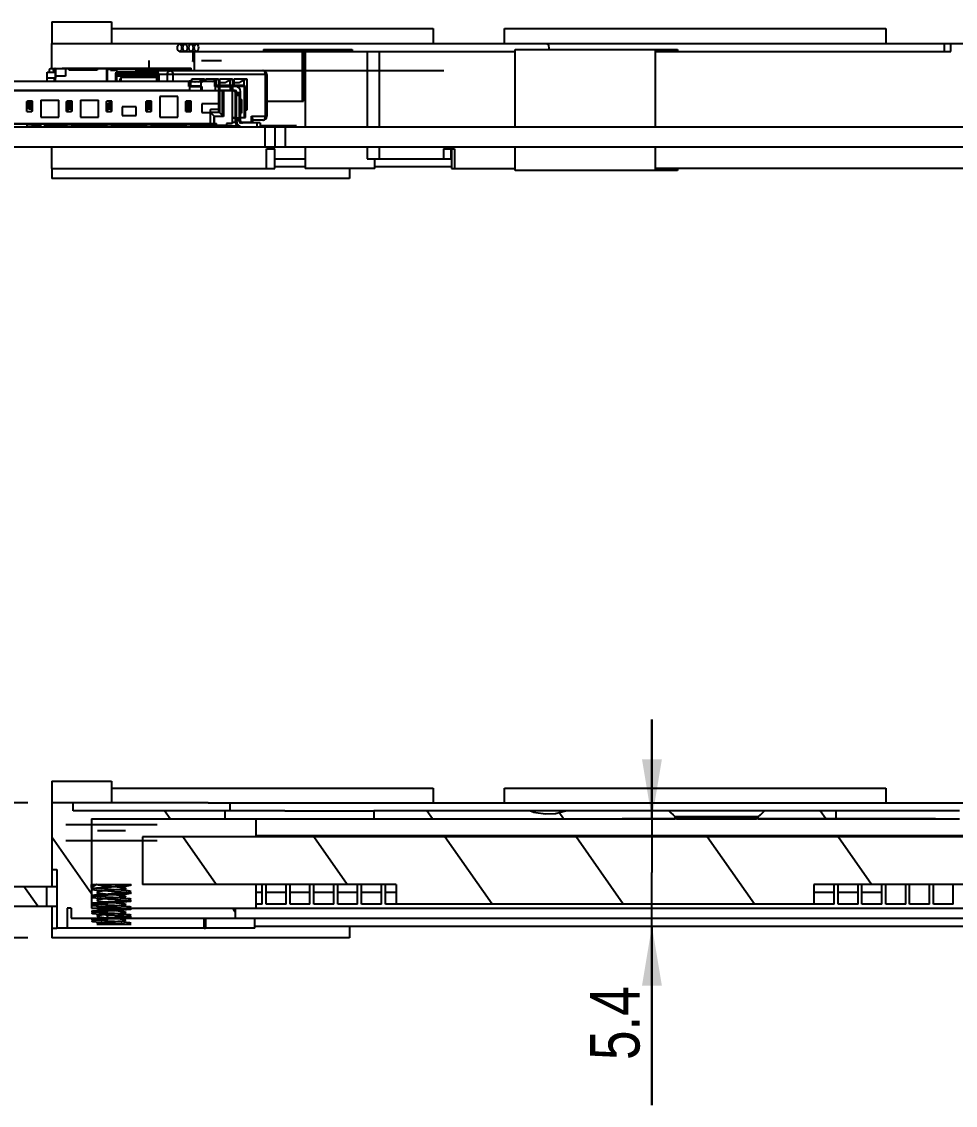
# Model space of a CAD drawing. Header units: millimetres. Extents: x 0 to 594, y 0 to 420.
# Drawn here: x 164.8 to 211.8, y 80.1 to 134.6 of the extents above; entities that cross this region are included whole.
import ezdxf

# ---------------------------------------------------------------- set-up
doc = ezdxf.new("R2010")
doc.units = ezdxf.units.MM
doc.header["$LTSCALE"] = 32.67
doc.layers.get('0').update_dxf_attribs({"linetype": 'CONTINUOUS'})
doc.layers.add('FEATURE', color=7, linetype='CONTINUOUS')
doc.layers.add('PRT0003_1_1_1_1_1_1_1_1_1', color=7, linetype='CONTINUOUS')
doc.styles.get("Standard").update_dxf_attribs({"font": 'txt', "width": 0.8})
doc.dimstyles.new('DIMSTYLE_1', dxfattribs={"dimtxt": 2.5, "dimasz": 3, "dimexe": 1.5, "dimexo": 1.2, "dimtad": 1, "dimdsep": 46, "dimtxsty": 'STANDARD', "dimblk": '_FILLED', "dimblk1": '_FILLED', "dimblk2": '_FILLED', "dimcen": 0.09, "dimazin": 2, "dimtp": 0.01, "dimtm": 0.01, "dimtfac": 1, "dimtofl": 0, "dimtmove": 0, "dimatfit": 3, "dimldrblk": '_FILLED', "dimfxl": 1, "dimtolj": 1, "dimarcsym": 0})

# ---------------------------------------------------------------- blocks, each defined once
blk = doc.blocks.new('_FILLED')
at = {"color": 0, "linetype": 'BYBLOCK'}
blk.add_solid([(0, 0), (-1, 0.167), (-1, -0.167)], dxfattribs=at)
blk = doc.blocks.new('*D19')
at = {"color": 7, "linetype": 'CONTINUOUS'}
for p, q in [((196.508, 94.48), (196.508, 99.48)), ((196.508, 99.48), (196.508, 91.781)), ((210.792, 94.48), (195.008, 94.48)), ((196.508, 80.053), (196.508, 91.781)), ((196.508, 89.081), (196.508, 80.053))]:
    blk.add_line(p, q, dxfattribs=at)
at = {"color": 7, "linetype": 'CONTINUOUS', "xscale": 3, "yscale": 3, "zscale": 3}
for p, rotation in [((196.508, 94.48), 270.0000478375), ((196.508, 89.081), 90.0000160446)]:
    blk.add_blockref('_FILLED', p, dxfattribs=dict(at, rotation=rotation))
at = {"color": 7, "linetype": 'CONTINUOUS', "insert": (193.383, 86.053), "char_height": 2.5, "width": 6, "attachment_point": 3, "rotation": 90, "line_spacing_factor": 0.9}
blk.add_mtext('5.4', dxfattribs=at)
blk = doc.blocks.new('*D20')
at = {"color": 7, "linetype": 'CONTINUOUS'}
for p, q in [((137.301, 95.28), (137.301, 110.41)), ((137.301, 110.41), (137.301, 91.881)), ((165.087, 95.28), (135.801, 95.28)), ((137.301, 83.481), (137.301, 91.881)), ((165.085, 88.481), (135.801, 88.481)), ((137.301, 88.481), (137.301, 83.481))]:
    blk.add_line(p, q, dxfattribs=at)
at = {"color": 7, "linetype": 'CONTINUOUS', "xscale": 3, "yscale": 3, "zscale": 3}
for p, rotation in [((137.301, 95.28), 270.000028866), ((137.301, 88.481), 90.0000478375)]:
    blk.add_blockref('_FILLED', p, dxfattribs=dict(at, rotation=rotation))
at = {"color": 7, "linetype": 'CONTINUOUS', "insert": (134.176, 104.41), "char_height": 2.5, "width": 6, "attachment_point": 1, "rotation": 90, "line_spacing_factor": 0.9}
blk.add_mtext('6.8', dxfattribs=at)

msp = doc.modelspace()

# ---------------------------------------------------------------- linework, layer by layer
at = {"color": 40, "linetype": 'CONTINUOUS'}
for p, q in [((171.185, 131.815), (171.185, 132.665)), ((173.832, 132.665), (174.832, 132.665)), ((170.478, 132.165), (171.68, 132.165)), ((176.913, 132.165), (186.035, 132.165)), ((165.776, 129.38), (165.31, 129.38)), ((166.441, 129.38), (165.886, 129.38)), ((166.441, 129.375), (166.13, 129.375)), ((167.035, 129.365), (166.912, 129.365)), ((167.402, 129.365), (167.31, 129.365)), ((167.65, 129.38), (169.035, 129.38)), ((168.145, 129.375), (168.923, 129.375)), ((168.852, 129.365), (168.152, 129.365)), ((169.31, 129.38), (169.594, 129.38)), ((170.832, 129.38), (171.035, 129.38)), ((171.31, 129.38), (171.539, 129.38)), ((171.665, 129.38), (173.035, 129.38)), ((173.31, 129.38), (174.535, 129.38)), ((175.035, 129.38), (175.636, 129.38)), ((178.61, 129.38), (176.785, 129.38))]:
    msp.add_line(p, q, dxfattribs=at)
at = {"color": 7, "linetype": 'CONTINUOUS'}
for p, q in [((166.059, 131.605), (166.059, 132.075)), ((166.059, 132.075), (166.483, 132.075)), ((166.165, 132.075), (166.165, 132.175)), ((166.236, 132.275), (166.432, 132.275)), ((166.358, 132.207), (166.377, 132.125)), ((166.377, 132.125), (166.448, 132.125)), ((166.448, 132.245), (166.448, 131.88)), ((169.05, 132.245), (166.448, 132.245)), ((166.482, 132.245), (166.474, 132.256)), ((166.483, 131.775), (166.483, 132.275)), ((166.483, 132.275), (173.307, 132.275)), ((166.801, 132.28), (166.801, 132.275)), ((166.801, 132.28), (173.307, 132.28)), ((166.978, 132.28), (166.978, 131.88)), ((167.155, 132.18), (167.155, 132.28)), ((168.569, 132.18), (167.155, 132.18)), ((167.493, 132.275), (167.493, 132.28)), ((167.497, 132.275), (167.497, 132.28)), ((167.507, 132.275), (167.507, 132.28)), ((167.525, 132.275), (167.525, 132.28)), ((167.543, 132.275), (167.543, 132.28)), ((167.564, 132.275), (167.564, 132.28)), ((167.589, 132.275), (167.589, 132.28)), ((167.617, 132.275), (167.617, 132.28)), ((167.638, 132.275), (167.638, 132.28)), ((167.677, 132.275), (167.677, 132.28)), ((167.709, 132.275), (167.709, 132.28)), ((167.726, 132.275), (167.726, 132.28)), ((167.73, 132.275), (167.73, 132.28)), ((167.932, 132.275), (167.932, 132.28)), ((168.059, 132.275), (168.059, 132.28)), ((168.062, 132.275), (168.062, 132.28)), ((168.073, 132.275), (168.073, 132.28)), ((168.091, 132.275), (168.091, 132.28)), ((168.108, 132.275), (168.108, 132.28)), ((168.13, 132.275), (168.13, 132.28)), ((168.154, 132.275), (168.154, 132.28)), ((168.186, 132.275), (168.186, 132.28)), ((168.207, 132.275), (168.207, 132.28)), ((168.246, 132.275), (168.246, 132.28)), ((168.278, 132.275), (168.278, 132.28)), ((168.313, 132.275), (168.313, 132.28)), ((168.356, 132.275), (168.356, 132.28)), ((168.384, 132.275), (168.384, 132.28)), ((168.405, 132.275), (168.405, 132.28)), ((168.412, 132.275), (168.412, 132.28)), ((168.455, 132.275), (168.455, 132.28)), ((168.569, 132.28), (168.569, 132.18)), ((169.064, 131.605), (169.064, 132.28)), ((169.234, 132.18), (169.234, 132.28)), ((169.234, 132.18), (169.601, 132.18)), ((169.418, 132.245), (169.418, 132.275)), ((169.771, 132.245), (169.418, 132.245)), ((169.524, 131.605), (169.524, 132.08)), ((169.524, 132.08), (171.601, 132.08)), ((169.559, 131.605), (169.559, 132.075)), ((171.599, 132.075), (169.559, 132.075)), ((169.601, 132.18), (169.601, 132.28)), ((169.771, 132.275), (169.771, 132.245)), ((171.616, 132.107), (171.623, 132.114)), ((171.622, 132.107), (171.622, 131.605)), ((171.68, 132.165), (176.913, 132.165)), ((173.307, 132.165), (173.307, 132.28)), ((173.261, 131.605), (155.11, 131.605)), ((166.483, 131.775), (166.059, 131.775)), ((166.412, 131.78), (166.412, 131.605)), ((166.448, 131.78), (166.412, 131.78)), ((166.448, 131.88), (166.448, 131.78)), ((166.978, 131.88), (166.448, 131.88)), ((166.448, 131.78), (166.448, 131.605)), ((169.488, 132.025), (169.488, 131.605)), ((171.582, 132.025), (169.488, 132.025)), ((171.574, 131.875), (169.559, 131.875)), ((169.771, 131.815), (169.711, 131.7)), ((169.711, 131.7), (169.711, 131.605)), ((169.771, 131.815), (169.771, 131.605)), ((171.574, 131.815), (169.771, 131.815)), ((170.62, 131.875), (170.62, 131.815)), ((171.181, 131.969), (171.115, 131.875)), ((171.181, 131.969), (171.184, 131.974)), ((171.185, 131.978), (171.184, 131.974)), ((171.185, 131.984), (171.185, 131.978)), ((171.574, 131.605), (171.574, 131.965)), ((173.186, 131.615), (173.179, 131.605)), ((173.21, 131.632), (173.186, 131.615)), ((173.236, 131.615), (173.186, 131.615)), ((173.19, 131.365), (173.19, 131.559)), ((173.29, 131.632), (173.21, 131.632)), ((173.229, 131.605), (173.236, 131.615)), ((173.238, 131.591), (173.235, 131.57)), ((173.235, 131.165), (173.235, 131.57)), ((173.235, 131.493), (173.243, 131.541)), ((173.236, 131.615), (173.26, 131.632)), ((173.248, 131.602), (173.238, 131.591)), ((173.243, 131.541), (173.251, 131.578)), ((173.261, 131.605), (173.248, 131.602)), ((173.251, 131.578), (173.258, 131.599)), ((173.258, 131.599), (173.265, 131.605)), ((173.32, 131.602), (173.264, 131.605)), ((173.265, 131.605), (173.266, 131.605)), ((173.266, 131.605), (173.266, 131.405)), ((173.313, 131.602), (173.266, 131.605)), ((173.29, 131.632), (173.314, 131.615)), ((173.377, 131.6), (173.313, 131.602)), ((173.314, 131.615), (173.324, 131.602)), ((173.392, 131.6), (173.32, 131.602)), ((173.342, 131.601), (173.342, 131.747)), ((173.342, 131.747), (173.979, 131.747)), ((173.453, 131.599), (173.377, 131.6)), ((173.488, 131.599), (173.407, 131.6)), ((173.535, 131.598), (173.453, 131.599)), ((173.583, 131.599), (173.488, 131.599)), ((173.577, 131.588), (173.49, 131.587)), ((173.618, 131.599), (173.535, 131.598)), ((173.664, 131.6), (173.583, 131.599)), ((173.694, 131.6), (173.618, 131.599)), ((173.663, 131.6), (173.844, 131.693)), ((173.751, 131.602), (173.678, 131.6)), ((173.758, 131.602), (173.694, 131.6)), ((173.807, 131.605), (173.751, 131.602)), ((173.805, 131.605), (173.758, 131.602)), ((173.767, 131.593), (173.78, 131.59)), ((173.81, 131.593), (173.767, 131.593)), ((173.78, 131.59), (173.788, 131.578)), ((173.788, 131.578), (173.79, 131.559)), ((173.79, 131.559), (173.79, 131.159)), ((173.805, 131.593), (173.805, 131.605)), ((173.805, 131.605), (173.806, 131.605)), ((173.806, 131.605), (173.813, 131.599)), ((173.81, 131.605), (173.823, 131.602)), ((174.535, 131.605), (173.81, 131.605)), ((173.823, 131.602), (173.833, 131.591)), ((173.833, 131.591), (173.835, 131.57)), ((173.844, 131.693), (173.979, 131.747)), ((173.844, 131.693), (173.844, 131.605)), ((173.979, 131.747), (173.979, 131.605)), ((174.049, 131.605), (174.049, 131.747)), ((174.049, 131.747), (174.686, 131.747)), ((174.382, 131.605), (174.551, 131.693)), ((174.49, 131.365), (174.49, 131.593)), ((174.535, 131.165), (174.535, 131.605)), ((174.551, 131.693), (174.686, 131.747)), ((174.551, 131.693), (174.551, 131.429)), ((174.686, 131.747), (174.686, 131.429)), ((174.756, 131.429), (174.756, 131.747)), ((174.756, 131.747), (175.393, 131.747)), ((174.756, 131.565), (175.011, 131.565)), ((175.011, 131.565), (175.258, 131.693)), ((175.258, 131.693), (175.393, 131.747)), ((175.258, 131.693), (175.258, 131.429)), ((175.393, 131.747), (175.393, 131.429)), ((175.463, 131.429), (175.463, 131.747)), ((175.463, 131.747), (176.1, 131.747)), ((175.463, 131.565), (175.718, 131.565)), ((175.718, 131.565), (175.965, 131.693)), ((175.965, 131.693), (176.1, 131.747)), ((175.965, 131.693), (175.965, 131.429)), ((176.1, 131.747), (176.1, 130.165)), ((177.113, 131.965), (177.113, 129.865)), ((153.635, 131.159), (174.69, 131.159)), ((173.235, 131.165), (155.135, 131.165)), ((173.19, 131.365), (173.235, 131.365)), ((173.19, 131.159), (173.19, 131.165)), ((173.238, 131.365), (173.247, 131.365)), ((173.24, 131.165), (173.442, 131.165)), ((173.247, 131.365), (173.261, 131.365)), ((173.248, 131.359), (173.788, 131.359)), ((173.253, 131.405), (173.266, 131.405)), ((173.253, 131.394), (173.261, 131.393)), ((173.254, 131.376), (173.253, 131.385)), ((173.766, 131.365), (173.253, 131.365)), ((173.256, 131.403), (173.261, 131.405)), ((173.256, 131.404), (173.266, 131.405)), ((173.773, 131.369), (173.256, 131.369)), ((173.261, 131.405), (173.264, 131.405)), ((173.77, 131.393), (173.766, 131.396)), ((173.773, 131.396), (173.766, 131.396)), ((173.772, 131.368), (173.773, 131.377)), ((173.835, 131.365), (173.835, 131.165)), ((173.835, 131.165), (174.635, 131.165)), ((174.49, 131.365), (174.535, 131.365)), ((174.49, 131.159), (174.49, 131.165)), ((174.535, 131.429), (175.985, 131.429)), ((174.729, 131.365), (174.535, 131.365)), ((174.59, 131.359), (175.29, 131.359)), ((174.635, 131.365), (174.635, 131.429)), ((174.685, 131.159), (174.685, 130.045)), ((174.69, 131.159), (174.69, 131.359)), ((175.29, 131.159), (174.69, 131.159)), ((174.735, 131.365), (174.735, 131.165)), ((176.035, 131.365), (174.735, 131.365)), ((174.735, 131.165), (175.535, 131.165)), ((174.735, 131.159), (174.735, 130.045)), ((174.885, 129.839), (174.885, 131.159)), ((174.935, 131.159), (174.935, 129.845)), ((175.085, 131.429), (175.085, 131.365)), ((175.185, 131.365), (175.185, 131.429)), ((175.285, 131.365), (175.285, 131.429)), ((175.29, 131.159), (175.29, 131.359)), ((175.335, 131.365), (175.335, 131.165)), ((175.385, 129.495), (175.385, 131.165)), ((175.435, 131.165), (175.54, 131.06)), ((175.49, 131.159), (175.442, 131.159)), ((175.54, 129.575), (175.54, 131.109)), ((175.585, 129.625), (175.585, 131.115)), ((175.585, 131.015), (175.785, 131.015)), ((175.785, 129.625), (175.785, 131.115)), ((175.985, 129.779), (175.985, 131.429)), ((176.035, 129.795), (176.035, 131.365)), ((165.035, 130.109), (165.035, 130.609)), ((165.285, 130.609), (165.035, 130.609)), ((165.06, 130.609), (165.06, 130.625)), ((165.135, 130.525), (165.06, 130.625)), ((165.31, 130.625), (165.06, 130.625)), ((165.135, 130.225), (165.135, 130.525)), ((165.235, 130.525), (165.135, 130.525)), ((165.31, 130.625), (165.235, 130.525)), ((165.235, 130.225), (165.235, 130.525)), ((165.285, 130.609), (165.285, 130.109)), ((165.31, 130.125), (165.31, 130.625)), ((165.735, 130.665), (165.735, 129.815)), ((165.735, 130.665), (166.635, 130.665)), ((166.635, 129.815), (166.635, 130.665)), ((167.035, 130.109), (167.035, 130.609)), ((167.285, 130.609), (167.035, 130.609)), ((167.06, 130.609), (167.06, 130.625)), ((167.135, 130.525), (167.06, 130.625)), ((167.31, 130.625), (167.06, 130.625)), ((167.135, 130.225), (167.135, 130.525)), ((167.235, 130.525), (167.135, 130.525)), ((167.31, 130.625), (167.235, 130.525)), ((167.235, 130.225), (167.235, 130.525)), ((167.285, 130.609), (167.285, 130.109)), ((167.31, 130.125), (167.31, 130.625)), ((167.735, 130.665), (167.735, 129.815)), ((167.735, 130.665), (168.635, 130.665)), ((168.635, 129.815), (168.635, 130.665)), ((169.035, 130.109), (169.035, 130.609)), ((169.285, 130.609), (169.035, 130.609)), ((169.06, 130.608), (169.06, 130.625)), ((169.073, 130.609), (169.06, 130.625)), ((169.31, 130.625), (169.06, 130.625)), ((169.135, 130.225), (169.135, 130.525)), ((169.235, 130.525), (169.135, 130.525)), ((169.31, 130.625), (169.235, 130.525)), ((169.235, 130.225), (169.235, 130.525)), ((169.285, 130.609), (169.285, 130.109)), ((169.31, 130.125), (169.31, 130.625)), ((171.035, 130.109), (171.035, 130.609)), ((171.285, 130.609), (171.035, 130.609)), ((171.06, 130.609), (171.06, 130.625)), ((171.135, 130.525), (171.06, 130.625)), ((171.31, 130.625), (171.06, 130.625)), ((171.135, 130.225), (171.135, 130.525)), ((171.235, 130.525), (171.135, 130.525)), ((171.31, 130.625), (171.235, 130.525)), ((171.235, 130.225), (171.235, 130.525)), ((171.285, 130.609), (171.285, 130.109)), ((171.31, 130.125), (171.31, 130.625)), ((171.735, 130.865), (171.735, 129.815)), ((172.635, 130.865), (171.735, 130.865)), ((172.635, 129.815), (172.635, 130.865)), ((173.035, 130.109), (173.035, 130.609)), ((173.285, 130.609), (173.035, 130.609)), ((173.11, 130.524), (173.035, 130.608)), ((173.06, 130.609), (173.06, 130.625)), ((173.135, 130.525), (173.06, 130.625)), ((173.31, 130.625), (173.06, 130.625)), ((173.11, 130.524), (173.11, 130.194)), ((173.135, 130.225), (173.135, 130.525)), ((173.235, 130.525), (173.135, 130.525)), ((173.31, 130.625), (173.235, 130.525)), ((173.235, 130.225), (173.235, 130.525)), ((173.285, 130.609), (173.285, 130.109)), ((173.31, 130.125), (173.31, 130.625)), ((173.835, 130.495), (173.835, 130.045)), ((174.685, 130.495), (173.835, 130.495)), ((175.54, 130.959), (175.585, 130.959)), ((175.74, 129.725), (175.74, 130.909)), ((175.825, 130.735), (175.785, 130.735)), ((175.785, 130.702), (175.845, 130.702)), ((175.825, 130.015), (175.825, 130.735)), ((175.845, 130.702), (175.845, 130.012)), ((165.035, 130.109), (165.285, 130.109)), ((165.235, 130.225), (165.135, 130.225)), ((165.31, 130.125), (165.235, 130.225)), ((165.31, 130.125), (165.285, 130.125)), ((167.035, 130.109), (167.285, 130.109)), ((167.135, 130.225), (167.06, 130.125)), ((167.235, 130.225), (167.135, 130.225)), ((167.31, 130.125), (167.235, 130.225)), ((167.31, 130.125), (167.285, 130.125)), ((169.035, 130.109), (169.285, 130.109)), ((169.135, 130.225), (169.06, 130.125)), ((169.235, 130.225), (169.135, 130.225)), ((169.31, 130.125), (169.235, 130.225)), ((169.31, 130.125), (169.285, 130.125)), ((169.835, 130.345), (169.835, 129.895)), ((170.535, 130.345), (169.835, 130.345)), ((169.835, 129.895), (170.535, 129.895)), ((170.535, 129.895), (170.535, 130.345)), ((171.035, 130.109), (171.285, 130.109)), ((171.135, 130.225), (171.06, 130.125)), ((171.235, 130.225), (171.135, 130.225)), ((171.31, 130.125), (171.235, 130.225)), ((171.31, 130.125), (171.285, 130.125)), ((173.035, 130.111), (173.11, 130.194)), ((173.035, 130.109), (173.285, 130.109)), ((173.135, 130.225), (173.06, 130.125)), ((173.11, 130.194), (173.21, 130.194)), ((173.235, 130.225), (173.135, 130.225)), ((173.21, 130.194), (173.285, 130.111)), ((173.31, 130.125), (173.235, 130.225)), ((173.31, 130.125), (173.285, 130.125)), ((173.835, 130.045), (174.26, 130.045)), ((174.26, 130.189), (174.26, 129.479)), ((174.26, 130.189), (174.285, 130.189)), ((174.285, 130.014), (174.26, 130.039)), ((174.26, 130.039), (174.285, 130.039)), ((174.285, 129.495), (174.285, 130.195)), ((174.685, 130.195), (174.285, 130.195)), ((174.485, 129.845), (174.285, 130.045)), ((174.735, 130.045), (174.285, 130.045)), ((174.735, 130.045), (174.935, 129.845)), ((175.785, 130.015), (175.825, 130.015)), ((175.785, 130.012), (175.845, 130.012)), ((176.1, 130.165), (176.035, 130.165)), ((153.785, 129.495), (174.26, 129.495)), ((153.785, 129.479), (174.535, 129.479)), ((165.035, 129.479), (165.035, 129.325)), ((165.06, 129.479), (165.06, 129.392)), ((165.285, 129.443), (165.285, 129.479)), ((165.31, 129.345), (165.31, 129.479)), ((165.735, 129.815), (166.635, 129.815)), ((166.059, 129.415), (166.059, 129.479)), ((167.035, 129.395), (166.087, 129.395)), ((166.441, 129.395), (166.441, 129.375)), ((166.441, 129.375), (167.035, 129.375)), ((166.589, 129.375), (166.589, 129.325)), ((167.035, 129.479), (167.035, 129.325)), ((167.06, 129.479), (167.06, 129.392)), ((167.285, 129.443), (167.285, 129.479)), ((167.296, 129.345), (167.296, 129.325)), ((167.31, 129.345), (167.31, 129.479)), ((168.131, 129.395), (167.31, 129.395)), ((167.31, 129.375), (168.145, 129.375)), ((167.402, 129.375), (167.402, 129.365)), ((167.735, 129.815), (168.635, 129.815)), ((167.77, 129.345), (167.756, 129.325)), ((167.772, 129.339), (167.78, 129.345)), ((167.791, 129.345), (167.777, 129.325)), ((167.805, 129.345), (167.791, 129.325)), ((167.933, 129.395), (167.933, 129.479)), ((167.933, 129.325), (167.947, 129.345)), ((168.003, 129.325), (168.003, 129.345)), ((168.18, 129.325), (168.11, 129.425)), ((168.923, 129.375), (168.923, 129.479)), ((169.035, 129.375), (168.923, 129.375)), ((168.993, 129.375), (168.958, 129.325)), ((169.035, 129.479), (169.035, 129.325)), ((169.06, 129.479), (169.06, 129.392)), ((169.285, 129.443), (169.285, 129.479)), ((169.31, 129.345), (169.31, 129.479)), ((169.31, 129.375), (171.035, 129.375)), ((169.418, 129.479), (169.418, 129.425)), ((169.566, 129.375), (169.493, 129.479)), ((169.594, 129.479), (169.594, 129.38)), ((169.594, 129.38), (170.832, 129.38)), ((170.832, 129.375), (170.832, 129.479)), ((171.035, 129.475), (170.832, 129.475)), ((171.035, 129.479), (171.035, 129.325)), ((171.06, 129.479), (171.06, 129.392)), ((171.285, 129.443), (171.285, 129.479)), ((171.31, 129.345), (171.31, 129.479)), ((171.539, 129.475), (171.31, 129.475)), ((171.31, 129.375), (171.674, 129.375)), ((171.539, 129.375), (171.539, 129.479)), ((171.539, 129.38), (171.665, 129.38)), ((173.035, 129.365), (171.716, 129.365)), ((171.735, 129.815), (172.635, 129.815)), ((171.928, 129.325), (171.914, 129.345)), ((172.034, 129.345), (172.034, 129.325)), ((172.748, 129.365), (172.72, 129.325)), ((173.035, 129.479), (173.035, 129.325)), ((173.06, 129.479), (173.06, 129.392)), ((173.285, 129.443), (173.285, 129.479)), ((173.31, 129.345), (173.31, 129.479)), ((175.659, 129.365), (173.31, 129.365)), ((174.285, 129.495), (174.585, 129.495)), ((174.46, 129.479), (174.46, 129.839)), ((174.485, 129.495), (174.485, 129.845)), ((174.935, 129.845), (174.485, 129.845)), ((174.535, 129.379), (174.535, 129.479)), ((175.035, 129.379), (174.535, 129.379)), ((174.585, 129.395), (174.585, 129.495)), ((175.085, 129.395), (174.585, 129.395)), ((175.035, 129.395), (175.035, 129.379)), ((175.085, 129.495), (175.085, 129.395)), ((175.385, 129.495), (175.085, 129.495)), ((175.335, 129.479), (175.085, 129.479)), ((175.335, 129.495), (175.335, 129.479)), ((175.385, 129.795), (175.54, 129.795)), ((175.385, 129.779), (175.54, 129.779)), ((175.535, 129.795), (175.535, 129.779)), ((175.785, 129.725), (175.54, 129.725)), ((175.74, 129.675), (175.74, 129.575)), ((175.785, 129.795), (176.035, 129.795)), ((175.985, 129.779), (175.785, 129.779)), ((176.785, 129.525), (175.79, 129.525)), ((176.406, 129.565), (176.406, 129.724)), ((176.913, 129.665), (176.406, 129.665)), ((176.785, 129.525), (176.785, 129.325)), ((152.335, 129.325), (176.035, 129.325)), ((167.94, 129.335), (167.946, 129.33)), ((167.946, 129.33), (167.968, 129.325)), ((176.035, 129.325), (368.985, 129.325)), ((177.535, 128.325), (177.535, 129.325)), ((137.385, 128.325), (370.685, 128.325)), ((166.287, 95.28), (166.287, 91.93)), ((174.167, 95.28), (166.287, 95.28)), ((167.365, 94.88), (167.365, 95.28)), ((175.274, 94.88), (175.274, 95.28)), ((178.016, 94.88), (167.365, 94.88)), ((168.284, 94.48), (168.284, 89.981)), ((168.284, 94.48), (178.016, 94.48)), ((172.247, 94.48), (171.967, 94.88)), ((174.998, 94.88), (174.998, 94.48)), ((176.56, 94.48), (176.56, 93.58)), ((182.507, 94.88), (182.507, 94.48)), ((205.789, 94.88), (182.507, 94.88)), ((182.507, 94.48), (197.677, 94.48)), ((185.452, 94.48), (185.172, 94.88)), ((192.054, 94.48), (191.833, 94.797)), ((197.677, 94.48), (197.677, 94.58)), ((201.862, 94.58), (197.677, 94.58)), ((197.744, 94.48), (201.774, 94.48)), ((201.862, 94.48), (201.862, 94.58)), ((201.862, 94.48), (205.789, 94.48)), ((205.259, 94.48), (204.979, 94.88)), ((205.789, 94.48), (205.789, 94.88)), ((168.284, 90.711), (166.287, 93.563)), ((170.855, 93.58), (170.855, 91.18)), ((217.437, 93.58), (170.855, 93.58)), ((174.557, 91.18), (172.877, 93.58)), ((181.16, 91.18), (179.479, 93.58)), ((188.463, 90.18), (186.082, 93.58)), ((195.065, 90.18), (192.685, 93.58)), ((201.668, 90.18), (199.287, 93.58)), ((207.57, 91.18), (205.89, 93.58)), ((166.287, 91.93), (166.547, 91.93)), ((166.547, 91.93), (166.547, 88.98)), ((183.636, 91.18), (170.855, 91.18)), ((176.56, 91.18), (176.56, 89.981)), ((183.636, 91.18), (183.636, 90.18)), ((204.656, 91.18), (204.656, 90.18)), ((217.437, 91.18), (204.656, 91.18)), ((141.835, 91.081), (166.547, 91.081)), ((165.583, 90.081), (164.883, 91.081)), ((166.036, 90.081), (166.036, 91.081)), ((141.835, 90.081), (165.785, 90.081)), ((165.785, 90.081), (166.546, 90.081)), ((166.546, 90.081), (166.547, 90.081)), ((204.656, 90.18), (183.636, 90.18)), ((167.058, 89.98), (167.058, 88.98)), ((167.262, 89.98), (167.058, 89.98)), ((167.262, 89.98), (167.262, 89.481)), ((168.284, 89.981), (230.087, 89.98)), ((169.145, 89.481), (168.795, 89.981)), ((175.526, 89.797), (175.397, 89.981)), ((175.526, 89.981), (175.526, 89.481)), ((173.964, 88.98), (166.547, 88.98)), ((167.262, 89.481), (230.587, 89.48)), ((174.031, 89.481), (174.031, 88.98))]:
    msp.add_line(p, q, dxfattribs=at)
at = {"color": 9, "linetype": 'CONTINUOUS'}
for p, q in [((166.448, 132.207), (166.358, 132.207)), ((169.05, 131.605), (169.05, 132.245)), ((169.078, 132.225), (169.078, 131.605)), ((173.298, 132.225), (169.078, 132.225)), ((173.293, 132.165), (173.293, 132.225)), ((169.518, 131.605), (169.518, 131.984)), ((169.518, 131.984), (171.576, 131.984)), ((171.574, 131.969), (169.559, 131.969)), ((171.68, 131.965), (171.68, 131.605)), ((177.113, 131.965), (171.68, 131.965)), ((172.105, 131.605), (172.105, 131.965)), ((172.388, 131.965), (172.388, 131.605)), ((177.054, 129.865), (177.054, 131.965)), ((175.385, 131.365), (175.385, 131.165)), ((175.54, 131.009), (175.585, 131.009)), ((175.585, 131.065), (175.785, 131.065)), ((175.585, 131.061), (175.785, 131.061)), ((175.74, 130.909), (175.54, 130.909)), ((175.785, 130.965), (175.585, 130.965)), ((175.785, 130.961), (175.585, 130.961)), ((165.035, 129.443), (165.285, 129.443)), ((165.06, 129.446), (165.31, 129.445)), ((165.285, 129.417), (165.31, 129.417)), ((166.059, 129.415), (167.035, 129.415)), ((167.035, 129.443), (167.285, 129.443)), ((167.06, 129.446), (167.31, 129.445)), ((167.285, 129.417), (167.31, 129.417)), ((167.31, 129.415), (168.117, 129.415)), ((167.402, 129.365), (168.152, 129.365)), ((169.035, 129.443), (169.285, 129.443)), ((169.06, 129.446), (169.31, 129.445)), ((169.285, 129.417), (169.31, 129.417)), ((169.31, 129.425), (169.418, 129.425)), ((169.403, 129.365), (171.035, 129.365)), ((169.432, 129.479), (169.432, 129.415)), ((169.432, 129.415), (169.616, 129.415)), ((169.616, 129.365), (169.616, 129.375)), ((169.644, 129.375), (169.644, 129.365)), ((171.035, 129.443), (171.285, 129.443)), ((171.06, 129.446), (171.31, 129.445)), ((171.285, 129.417), (171.31, 129.417)), ((171.31, 129.365), (171.716, 129.365)), ((173.035, 129.443), (173.285, 129.443)), ((173.06, 129.446), (173.31, 129.445)), ((173.285, 129.417), (173.31, 129.417)), ((175.385, 129.565), (175.542, 129.565)), ((175.54, 129.775), (175.785, 129.775)), ((175.585, 129.675), (175.54, 129.675)), ((175.585, 129.781), (175.785, 129.781)), ((175.785, 129.631), (175.585, 129.631)), ((175.785, 129.625), (175.585, 129.625)), ((175.808, 129.565), (176.406, 129.565)), ((176.344, 129.525), (176.347, 129.565)), ((176.347, 129.565), (176.347, 129.865)), ((176.347, 129.865), (177.113, 129.865)), ((176.635, 129.325), (176.635, 129.525)), ((177.035, 128.325), (177.035, 129.325)), ((178.035, 129.325), (178.035, 128.325))]:
    msp.add_line(p, q, dxfattribs=at)
at = {"color": 7, "linetype": 'CONTINUOUS'}
for points in [[(166.165, 132.175), (166.168, 132.206), (166.179, 132.234), (166.194, 132.256), (166.214, 132.27), (166.236, 132.275)], [(166.291, 132.275), (166.313, 132.27), (166.332, 132.256), (166.348, 132.235), (166.358, 132.207)], [(166.474, 132.256), (166.454, 132.27), (166.432, 132.275)], [(171.574, 131.965), (171.579, 132.017), (171.593, 132.065), (171.616, 132.107)], [(171.68, 132.165), (171.655, 132.161), (171.635, 132.148), (171.625, 132.129), (171.622, 132.107)], [(171.622, 132.107), (171.622, 132.101), (171.629, 132.064), (171.647, 132.021), (171.68, 131.965)], [(169.524, 131.969), (169.523, 131.974), (169.521, 131.978), (169.518, 131.984)], [(173.19, 131.559), (173.193, 131.578), (173.201, 131.59), (173.214, 131.593)], [(173.49, 131.587), (173.404, 131.588), (173.325, 131.589)], [(173.767, 131.593), (173.721, 131.591), (173.656, 131.589), (173.577, 131.588)], [(173.813, 131.599), (173.82, 131.577), (173.828, 131.541)], [(173.253, 131.385), (173.254, 131.395), (173.256, 131.403)], [(173.261, 131.365), (173.256, 131.368), (173.254, 131.376)], [(173.261, 131.393), (173.326, 131.391), (173.405, 131.39), (173.49, 131.389), (173.576, 131.39), (173.655, 131.391), (173.72, 131.393), (173.766, 131.396)], [(173.266, 131.405), (173.313, 131.403), (173.377, 131.4), (173.453, 131.399), (173.535, 131.399)], [(173.766, 131.359), (173.77, 131.361), (173.772, 131.368)], [(173.773, 131.377), (173.772, 131.387), (173.77, 131.393)], [(166.087, 129.395), (166.076, 129.397), (166.067, 129.401), (166.061, 129.408), (166.059, 129.415)], [(166.493, 129.375), (166.496, 129.367), (166.512, 129.345), (166.532, 129.33), (166.554, 129.325)], [(167.431, 129.345), (167.419, 129.347), (167.41, 129.351), (167.404, 129.358), (167.402, 129.365)], [(168.117, 129.395), (168.128, 129.397), (168.129, 129.398)], [(171.589, 129.479), (171.593, 129.465), (171.616, 129.424), (171.645, 129.392), (171.679, 129.372), (171.716, 129.365)], [(176.406, 129.724), (176.406, 129.73), (176.399, 129.767), (176.381, 129.81), (176.347, 129.865)], [(190.391, 94.88), (190.479, 94.851), (190.566, 94.825), (190.653, 94.802)], [(190.653, 94.802), (191.154, 94.725), (191.651, 94.751), (192.163, 94.88)], [(197.357, 94.88), (197.465, 94.779), (197.571, 94.679), (197.677, 94.58)], [(201.862, 94.58), (201.967, 94.679), (202.073, 94.779), (202.181, 94.88)]]:
    msp.add_lwpolyline(points, dxfattribs=at)
at = {"color": 9, "linetype": 'CONTINUOUS'}
for points in [[(172.105, 131.965), (172.11, 132.017), (172.124, 132.065), (172.146, 132.107), (172.175, 132.139), (172.21, 132.158), (172.246, 132.165)], [(172.246, 132.165), (172.283, 132.158), (172.317, 132.139), (172.346, 132.107), (172.369, 132.065), (172.383, 132.017), (172.388, 131.965)], [(177.054, 131.965), (177.05, 132.017), (177.035, 132.065), (177.013, 132.107), (176.984, 132.139), (176.95, 132.158), (176.913, 132.165)], [(169.644, 129.375), (169.642, 129.391), (169.636, 129.404), (169.627, 129.412), (169.616, 129.415)], [(169.63, 129.345), (169.624, 129.347), (169.62, 129.351), (169.617, 129.358), (169.616, 129.365)], [(169.644, 129.365), (169.643, 129.358), (169.64, 129.351), (169.635, 129.347), (169.63, 129.345)], [(172.713, 129.345), (172.718, 129.347), (172.723, 129.351), (172.726, 129.358), (172.727, 129.365)], [(172.953, 129.365), (172.917, 129.372), (172.883, 129.392), (172.853, 129.424), (172.831, 129.465), (172.827, 129.479)], [(173.035, 129.405), (173.024, 129.392), (172.99, 129.372), (172.953, 129.365)], [(176.913, 129.665), (176.95, 129.672), (176.984, 129.692), (177.013, 129.724), (177.035, 129.765), (177.05, 129.814), (177.054, 129.865)]]:
    msp.add_lwpolyline(points, dxfattribs=at)
at = {"color": 7, "linetype": 'CONTINUOUS'}
for centre, radius, start, end in [((176.913, 131.965), 0.2, 0, 90), ((175.49, 131.109), 0.05, 0, 90), ((175.535, 131.115), 0.25, 0, 90), ((175.535, 131.115), 0.05, 0, 90), ((172.713, 129.365), 0.02, 270, 360), ((175.79, 129.575), 0.25, 180, 270), ((175.885, 129.625), 0.3, 180, 270), ((175.79, 129.575), 0.05, 180, 270), ((175.885, 129.625), 0.1, 180, 270), ((176.206, 129.565), 0.2, 348.3978, 360), ((176.913, 129.865), 0.2, 270, 360)]:
    msp.add_arc(centre, radius, start, end, dxfattribs=at)
for centre in [(172.719, 133.315), (173, 133.315), (173.295, 133.315), (173.563, 133.315)]:
    msp.add_ellipse(centre, major_axis=(0, 0.19), ratio=0.562481, dxfattribs=at)
at = {"layer": 'FEATURE', "color": 7, "linetype": 'CONTINUOUS'}
for p, q in [((166.286, 134.626), (166.285, 133.525)), ((166.286, 134.626), (169.285, 134.626)), ((169.285, 134.626), (169.285, 133.525)), ((169.285, 134.276), (185.485, 134.276)), ((185.485, 134.276), (185.485, 133.525)), ((189.085, 133.525), (189.085, 134.276)), ((189.085, 134.276), (208.285, 134.275)), ((208.285, 134.275), (208.285, 133.525)), ((166.287, 132.275), (166.287, 133.525)), ((166.287, 133.525), (166.843, 133.525)), ((166.843, 133.525), (231.79, 133.525)), ((172.678, 133.525), (172.678, 133.505)), ((173, 133.505), (172.719, 133.505)), ((191.201, 133.505), (173, 133.505)), ((175.274, 133.505), (175.274, 133.525)), ((176.949, 133.225), (176.949, 133.125)), ((176.949, 133.225), (181.411, 133.225)), ((178.92, 133.225), (178.92, 133.125)), ((181.411, 133.225), (181.411, 133.125)), ((189.626, 129.325), (189.626, 133.225)), ((189.626, 133.225), (197.794, 133.225)), ((191.321, 133.225), (191.338, 133.315)), ((196.665, 133.225), (196.665, 129.325)), ((197.794, 133.225), (197.794, 133.125)), ((211.247, 133.125), (211.247, 133.525)), ((211.561, 133.125), (211.561, 133.525)), ((172.719, 133.125), (179.047, 133.125)), ((173.391, 133.125), (173.391, 132.626)), ((173.391, 132.626), (173.417, 132.812)), ((173.417, 132.812), (173.45, 132.88)), ((173.45, 133.125), (173.45, 132.165)), ((178.895, 133.125), (178.895, 130.625)), ((178.965, 133.125), (178.965, 130.625)), ((179.053, 133.125), (179.053, 129.325)), ((179.054, 133.125), (189.626, 133.125)), ((182.161, 133.125), (182.161, 129.325)), ((182.795, 129.325), (182.795, 133.125)), ((196.694, 129.325), (196.694, 133.125)), ((196.694, 133.125), (211.561, 133.125)), ((177.113, 130.625), (178.965, 130.625)), ((166.287, 129.325), (166.287, 129.395)), ((166.287, 127.225), (166.287, 128.325)), ((179.053, 128.325), (179.053, 127.226)), ((182.16, 128.325), (182.16, 128.228)), ((182.795, 128.226), (182.795, 128.325)), ((189.626, 127.125), (189.626, 128.325)), ((196.665, 128.325), (196.665, 127.125)), ((196.694, 127.225), (196.694, 128.325)), ((177.097, 128.225), (177.512, 128.225)), ((177.512, 127.726), (177.512, 128.225)), ((177.512, 127.726), (179.053, 127.726)), ((177.514, 127.225), (177.514, 127.726)), ((182.16, 128.226), (182.16, 127.726)), ((182.162, 127.726), (186.391, 127.726)), ((182.553, 127.226), (182.553, 127.726)), ((182.794, 127.726), (182.795, 128.225)), ((186.003, 128.225), (186.003, 127.726)), ((186.003, 128.225), (186.564, 128.225)), ((186.391, 127.726), (186.391, 128.225)), ((186.408, 128.225), (186.408, 127.225)), ((166.285, 127.225), (166.285, 126.726)), ((166.287, 127.225), (166.787, 127.225)), ((166.787, 127.225), (177.513, 127.225)), ((177.513, 127.326), (179.053, 127.326)), ((182.553, 127.226), (179.053, 127.226)), ((181.285, 127.226), (181.285, 126.726)), ((182.553, 127.326), (186.409, 127.326)), ((186.409, 127.225), (189.626, 127.225)), ((221.247, 127.225), (196.694, 127.225)), ((197.794, 127.225), (197.794, 127.125)), ((181.285, 126.726), (166.285, 126.726)), ((197.794, 127.125), (189.626, 127.125)), ((166.286, 96.381), (166.285, 95.28)), ((166.286, 96.381), (169.285, 96.381)), ((169.285, 96.381), (169.285, 95.28)), ((169.285, 96.031), (185.485, 96.031)), ((185.485, 96.031), (185.485, 95.28)), ((189.085, 95.28), (189.085, 96.031)), ((189.085, 96.031), (208.285, 96.031)), ((208.285, 96.031), (208.285, 95.28)), ((174.167, 95.28), (230.288, 95.28)), ((178.016, 94.88), (182.507, 94.88)), ((178.016, 94.48), (182.507, 94.48)), ((211.992, 94.88), (205.789, 94.88)), ((205.789, 94.48), (211.992, 94.48)), ((230.087, 93.63), (176.56, 93.631)), ((166.287, 91.93), (166.287, 91.081)), ((176.885, 90.181), (176.885, 91.18)), ((177.085, 90.181), (177.085, 91.18)), ((178.085, 90.181), (178.085, 91.18)), ((178.285, 90.181), (178.285, 91.18)), ((179.285, 90.181), (179.285, 91.18)), ((179.485, 90.181), (179.485, 91.18)), ((180.485, 90.181), (180.485, 91.18)), ((180.685, 90.181), (180.685, 91.18)), ((181.685, 90.181), (181.685, 91.18)), ((181.885, 90.181), (181.885, 91.18)), ((182.885, 90.181), (182.885, 91.18)), ((183.085, 90.181), (183.085, 91.18)), ((204.685, 90.181), (204.685, 91.18)), ((205.685, 90.181), (205.685, 91.18)), ((205.885, 90.181), (205.885, 91.18)), ((206.885, 90.181), (206.885, 91.18)), ((207.085, 90.181), (207.085, 91.18)), ((208.085, 90.181), (208.085, 91.18)), ((208.285, 90.181), (208.285, 91.18)), ((209.285, 90.181), (209.285, 91.18)), ((209.485, 90.181), (209.485, 91.18)), ((210.485, 90.181), (210.485, 91.18)), ((210.685, 90.181), (210.685, 91.18)), ((211.685, 90.181), (211.685, 91.18)), ((176.885, 90.764), (176.56, 90.764)), ((178.085, 90.764), (177.085, 90.764)), ((179.285, 90.764), (178.285, 90.764)), ((180.485, 90.764), (179.485, 90.764)), ((181.685, 90.764), (180.685, 90.764)), ((182.885, 90.764), (181.885, 90.764)), ((183.636, 90.764), (183.085, 90.764)), ((205.685, 90.764), (204.685, 90.764)), ((206.885, 90.764), (205.885, 90.764)), ((208.085, 90.764), (207.085, 90.764)), ((166.287, 90.081), (166.287, 88.98)), ((176.885, 90.181), (176.56, 90.181)), ((178.085, 90.181), (177.085, 90.181)), ((179.285, 90.181), (178.285, 90.181)), ((180.485, 90.181), (179.485, 90.181)), ((181.685, 90.181), (180.685, 90.181)), ((182.885, 90.181), (181.885, 90.181)), ((183.636, 90.181), (183.085, 90.181)), ((205.685, 90.181), (204.685, 90.181)), ((206.885, 90.181), (205.885, 90.181)), ((208.085, 90.181), (207.085, 90.181)), ((209.285, 90.181), (208.285, 90.181)), ((210.485, 90.181), (209.485, 90.181)), ((211.685, 90.181), (210.685, 90.181)), ((166.285, 88.98), (166.285, 88.481)), ((166.288, 88.98), (166.547, 88.98)), ((173.963, 88.98), (173.963, 89.481)), ((173.964, 88.98), (174.031, 88.98)), ((176.51, 88.981), (174.031, 88.981)), ((176.51, 88.981), (176.51, 89.481)), ((176.51, 89.081), (230.288, 89.08)), ((181.285, 89.081), (181.285, 88.481)), ((181.285, 88.481), (166.285, 88.481))]:
    msp.add_line(p, q, dxfattribs=at)
at = {"layer": 'FEATURE', "color": 9, "linetype": 'CONTINUOUS'}
for p, q in [((174.167, 133.505), (174.167, 133.525)), ((173.45, 132.626), (173.391, 132.626)), ((177.097, 127.225), (177.097, 128.225)), ((186.564, 128.225), (186.564, 127.225))]:
    msp.add_line(p, q, dxfattribs=at)
at = {"layer": 'FEATURE', "color": 7, "linetype": 'CONTINUOUS'}
msp.add_lwpolyline([(191.338, 133.315), (191.32, 133.409), (191.27, 133.479), (191.201, 133.505)], dxfattribs=at)
at = {"layer": 'PRT0003_1_1_1_1_1_1_1_1_1', "color": 7, "linetype": 'CONTINUOUS'}
for p, q in [((171.585, 94.18), (166.986, 94.18)), ((169.991, 93.88), (168.58, 93.88)), ((171.585, 93.38), (166.986, 93.38)), ((168.285, 91.02), (168.286, 91.18)), ((168.562, 91.18), (168.286, 91.021)), ((168.286, 91.18), (170.285, 91.18)), ((168.562, 91.18), (168.536, 91.196)), ((170.285, 89.62), (170.285, 89.621)), ((170.285, 89.62), (170.285, 89.62)), ((168.551, 89.18), (170.285, 89.18))]:
    msp.add_line(p, q, dxfattribs=at)
for points in [[(170.285, 91.14), (170.232, 91.118), (170.064, 91.095), (169.802, 91.073), (169.478, 91.051), (169.131, 91.029), (168.803, 91.007), (168.532, 90.984), (168.353, 90.962), (168.285, 90.939)], [(168.536, 91.196), (168.537, 91.19), (168.543, 91.185), (168.553, 91.18)], [(168.562, 91.18), (168.614, 91.155), (168.774, 91.129), (169.016, 91.103), (169.301, 91.078), (169.583, 91.052), (169.817, 91.027), (169.967, 91.001), (170.008, 90.975), (169.932, 90.95), (169.754, 90.924), (169.501, 90.898), (169.213, 90.873), (168.936, 90.847), (168.716, 90.821), (168.586, 90.796), (168.569, 90.77), (168.666, 90.744), (168.863, 90.719), (169.127, 90.693), (169.415, 90.668), (169.684, 90.642), (169.889, 90.616), (169.997, 90.591), (169.991, 90.565), (169.872, 90.539), (169.66, 90.514), (169.387, 90.488), (169.098, 90.462), (168.839, 90.437), (168.652, 90.411), (168.565, 90.386), (168.595, 90.36), (168.735, 90.334), (168.962, 90.309), (169.242, 90.283), (169.528, 90.257), (169.776, 90.232), (169.945, 90.206), (170.009, 90.18)], [(170.079, 91.18), (170.189, 91.167), (170.259, 91.153), (170.285, 91.14)], [(170.285, 90.821), (170.219, 90.843), (170.041, 90.865), (169.774, 90.887), (169.448, 90.909), (169.103, 90.931), (168.78, 90.953), (168.517, 90.975), (168.345, 90.997), (168.285, 91.019)], [(168.285, 90.939), (168.345, 90.917), (168.517, 90.894), (168.78, 90.872), (169.103, 90.85), (169.448, 90.828), (169.774, 90.806), (170.042, 90.784), (170.219, 90.762), (170.285, 90.74)], [(168.286, 90.621), (168.353, 90.643), (168.532, 90.665), (168.803, 90.687), (169.131, 90.71), (169.479, 90.732), (169.803, 90.754), (170.064, 90.776), (170.232, 90.799), (170.285, 90.821)], [(170.285, 90.74), (170.232, 90.718), (170.064, 90.695), (169.802, 90.673), (169.478, 90.651), (169.131, 90.629), (168.803, 90.607), (168.532, 90.584), (168.353, 90.562), (168.286, 90.54)], [(168.447, 90.583), (168.356, 90.596), (168.301, 90.608), (168.286, 90.621)], [(168.285, 90.22), (168.353, 90.243), (168.532, 90.265), (168.803, 90.287), (169.131, 90.31), (169.479, 90.332), (169.803, 90.354), (170.064, 90.376), (170.232, 90.399), (170.285, 90.421)], [(170.285, 90.34), (170.232, 90.318), (170.064, 90.295), (169.802, 90.273), (169.478, 90.251), (169.131, 90.229), (168.803, 90.207), (168.532, 90.184), (168.353, 90.162), (168.285, 90.139)], [(170.285, 90.02), (170.219, 90.043), (170.041, 90.065), (169.774, 90.087), (169.448, 90.109), (169.103, 90.131), (168.78, 90.153), (168.517, 90.175), (168.345, 90.197), (168.285, 90.22)], [(168.285, 90.139), (168.345, 90.117), (168.517, 90.094), (168.78, 90.072), (169.103, 90.05), (169.448, 90.028), (169.774, 90.006), (170.042, 89.984), (170.219, 89.962), (170.285, 89.939)], [(168.286, 90.54), (168.339, 90.518), (168.507, 90.495), (168.768, 90.473), (169.092, 90.451), (169.44, 90.429), (169.768, 90.407), (170.039, 90.384), (170.218, 90.362), (170.285, 90.34)], [(170.285, 90.421), (170.213, 90.444), (170.019, 90.467), (169.729, 90.49), (169.382, 90.513), (169.021, 90.537), (168.695, 90.56), (168.447, 90.583)], [(170.009, 90.18), (169.956, 90.155), (169.797, 90.129), (169.555, 90.103), (169.27, 90.078), (168.987, 90.052), (168.754, 90.027), (168.604, 90.001), (168.563, 89.975), (168.638, 89.95), (168.817, 89.924), (169.07, 89.898), (169.358, 89.873), (169.635, 89.847), (169.855, 89.821), (169.984, 89.796), (170.002, 89.77), (169.905, 89.744), (169.708, 89.719), (169.444, 89.693), (169.155, 89.668), (168.886, 89.642), (168.682, 89.616), (168.574, 89.591), (168.58, 89.565), (168.698, 89.539), (168.911, 89.514), (169.184, 89.488), (169.473, 89.462), (169.732, 89.437), (169.919, 89.411), (170.005, 89.386), (169.976, 89.36), (169.836, 89.334), (169.609, 89.309), (169.329, 89.283), (169.043, 89.257), (168.795, 89.232), (168.626, 89.206), (168.562, 89.18)], [(168.285, 89.82), (168.352, 89.843), (168.529, 89.865), (168.797, 89.887), (169.123, 89.909), (169.468, 89.931), (169.791, 89.953), (170.054, 89.975), (170.226, 89.997), (170.285, 90.019)], [(170.285, 89.939), (170.226, 89.917), (170.054, 89.894), (169.791, 89.872), (169.468, 89.85), (169.123, 89.828), (168.797, 89.806), (168.529, 89.784), (168.352, 89.762), (168.285, 89.739)], [(170.285, 89.62), (170.219, 89.643), (170.041, 89.665), (169.774, 89.687), (169.448, 89.709), (169.103, 89.731), (168.78, 89.753), (168.517, 89.775), (168.345, 89.797), (168.285, 89.82)], [(168.285, 89.739), (168.345, 89.717), (168.517, 89.695), (168.78, 89.672), (169.103, 89.65), (169.449, 89.628), (169.774, 89.606), (170.042, 89.584), (170.219, 89.562), (170.285, 89.539)], [(168.285, 89.42), (168.352, 89.443), (168.529, 89.465), (168.797, 89.487), (169.123, 89.509), (169.468, 89.531), (169.791, 89.553), (170.054, 89.575), (170.226, 89.597), (170.285, 89.62)], [(170.285, 89.539), (170.226, 89.517), (170.054, 89.494), (169.791, 89.472), (169.468, 89.45), (169.123, 89.428), (168.797, 89.406), (168.529, 89.384), (168.352, 89.362), (168.285, 89.339)], [(170.285, 89.221), (170.219, 89.243), (170.041, 89.265), (169.774, 89.287), (169.448, 89.309), (169.103, 89.331), (168.78, 89.353), (168.517, 89.375), (168.345, 89.397), (168.285, 89.42)], [(168.286, 89.34), (168.348, 89.316), (168.527, 89.294), (168.801, 89.271), (169.136, 89.248), (169.49, 89.226), (169.817, 89.203), (170.078, 89.18)], [(170.102, 89.18), (170.205, 89.194), (170.267, 89.207), (170.285, 89.221)]]:
    msp.add_lwpolyline(points, dxfattribs=at)

# ---------------------------------------------------------------- dimensions: what is measured, and where the dimension line sits
at = {"color": 7, "linetype": 'CONTINUOUS'}
for base, p1, p2, picture, middle in [((137.301, 88.481), (166.287, 95.28), (166.285, 88.481), '*D20', (137.301, 107.472)), ((196.508, 89.081), (211.992, 94.48), (169.12, 89.081), '*D19', (196.508, 83.116))]:
    dim = msp.add_linear_dim(base=base, p1=p1, p2=p2, angle=270, dimstyle='DIMSTYLE_1', dxfattribs=at)
    dim.commit()
    dim.dimension.update_dxf_attribs({"geometry": picture, "text_midpoint": middle, "dimtype": 160})

doc.saveas('drawing.dxf')
